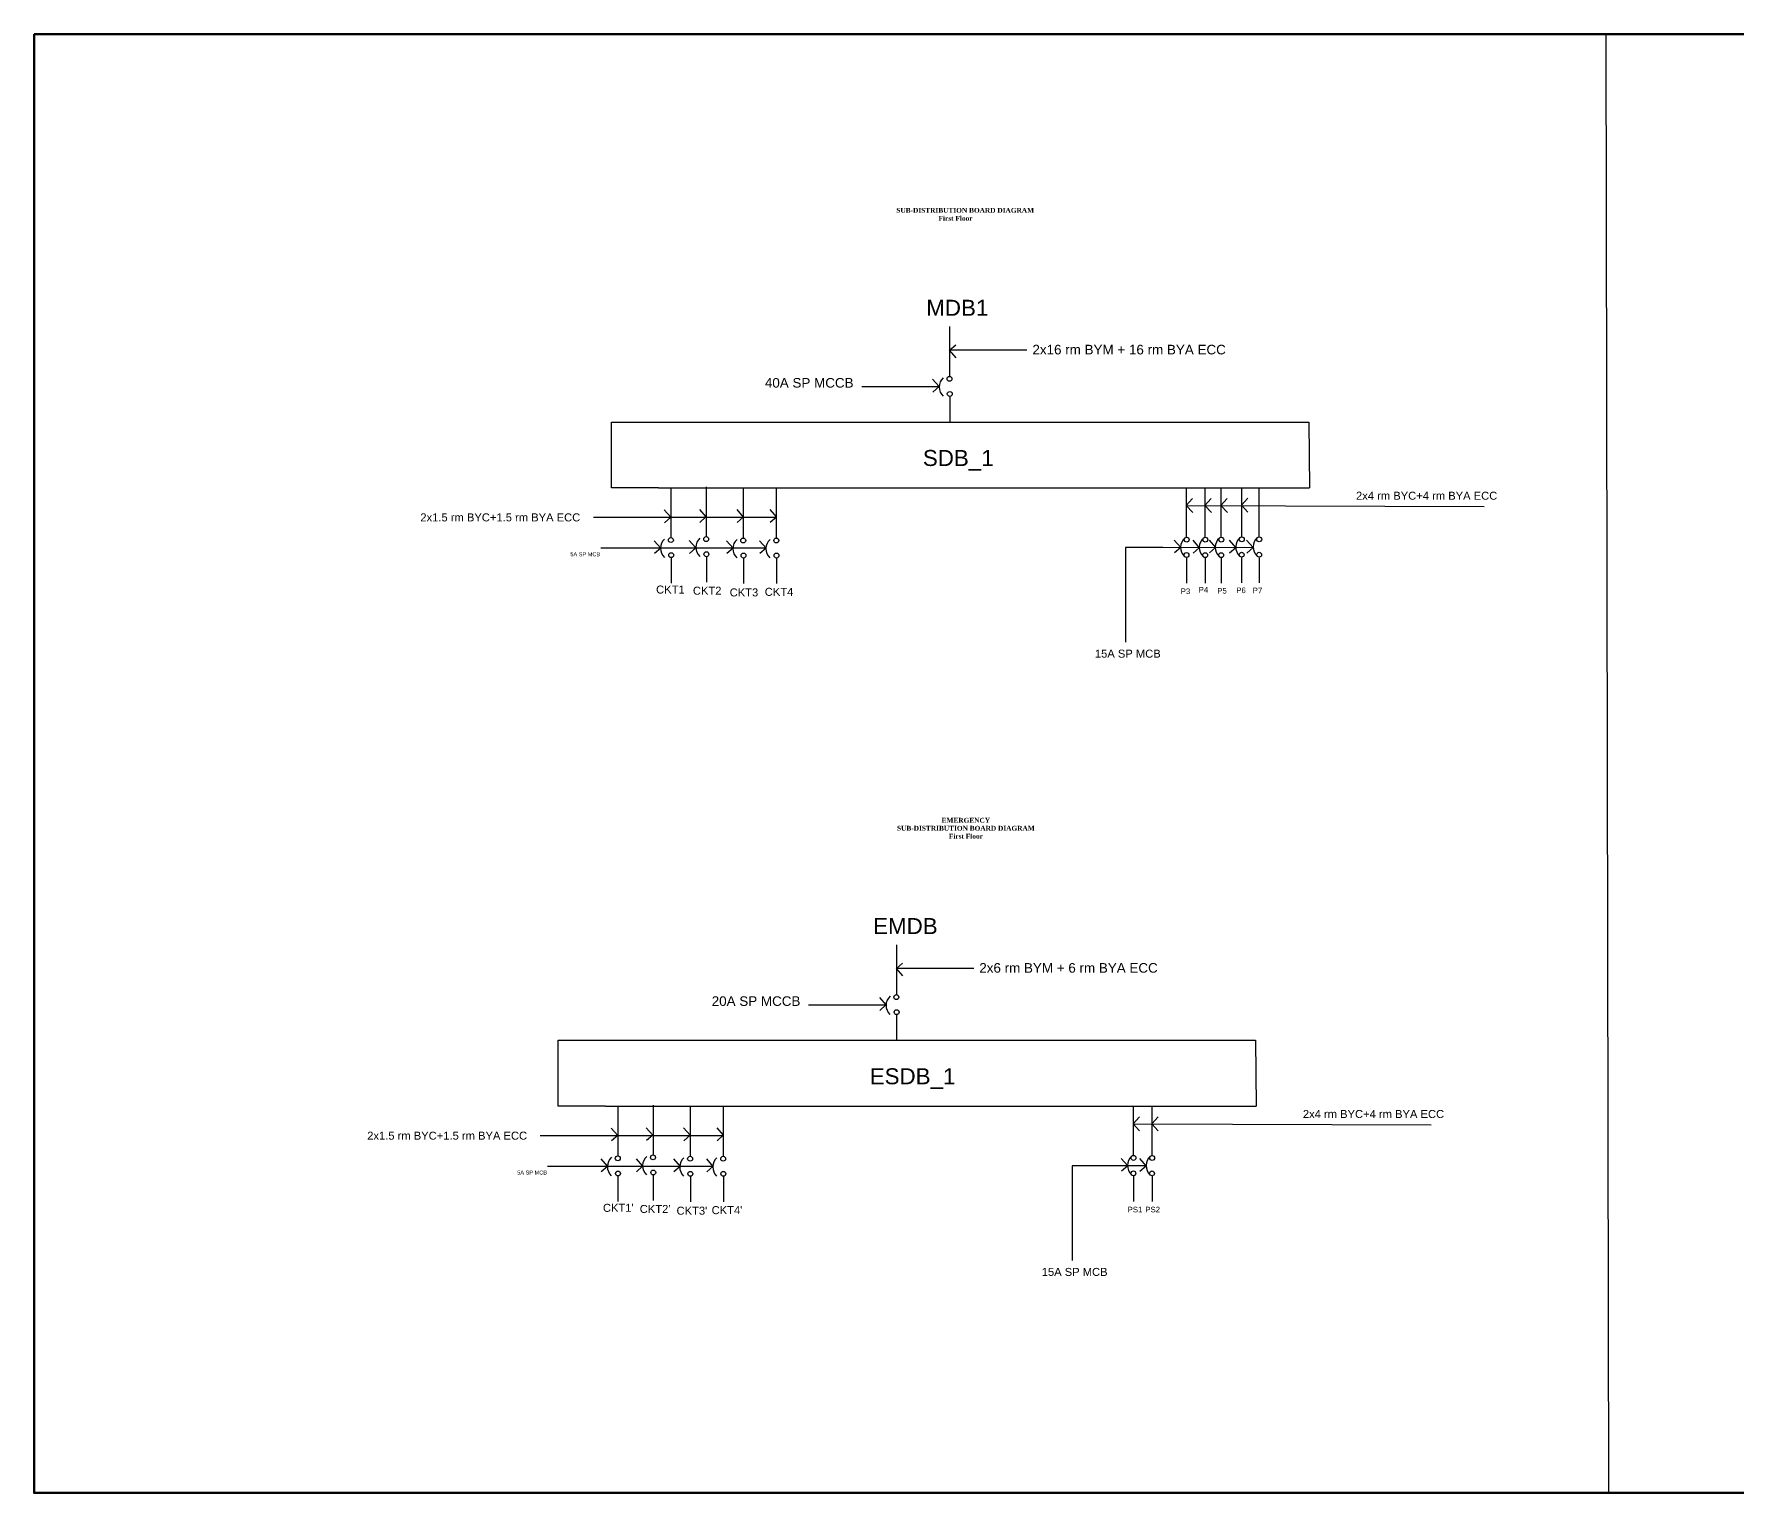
# Model space of a CAD drawing. Header units: inches. Extents: x -19236 to 2549, y 984 to 4513.
# Drawn here: x -14060 to -11930, y 2690 to 4513 of the extents above; entities that cross this region are included whole.
import ezdxf

# ---------------------------------------------------------------- set-up
doc = ezdxf.new("R2010")
doc.units = ezdxf.units.IN
doc.header["$LTSCALE"] = 20
doc.header["$MEASUREMENT"] = 0
doc.linetypes.add('HIDDEN', pattern=[0.375, 0.25, -0.125])
doc.layers.add('CONDUITT', color=7, linetype='HIDDEN', lineweight=9, true_color=0x17f90b)
doc.styles.get("Standard").update_dxf_attribs({"font": 'arial.ttf'})

msp = doc.modelspace()

# ---------------------------------------------------------------- linework, layer by layer
at = {"color": 5}
msp.add_line((-12095, 4513), (-12091.5, 2689.5), dxfattribs=at)
for p, q in [((-12915.24675, 4147.28571), (-12915.24675, 4085.4613)), ((-12915.24675, 4117.75228), (-12907.46509, 4124.62906)), ((-12818.46739, 4117.75491), (-12915.24675, 4117.75228)), ((-12907.04843, 4108.47518), (-12915.24675, 4117.75228)), ((-13025, 4072.34934), (-12928.22064, 4072.35196)), ((-12936.41896, 4081.62906), (-12928.22064, 4072.35196)), ((-12928.22064, 4072.35196), (-12936.0023, 4065.47518)), ((-12914.94133, 4059.83511), (-12914.94133, 4028.10745)), ((-13337.93465, 3945.71036), (-13337.93465, 4028.10745)), ((-13337.93465, 4028.10745), (-12466.25687, 4028.10745)), ((-12466.25687, 4028.10745), (-12465.40424, 3945.71036)), ((-13278.83008, 3945.71036), (-13337.93465, 3945.71036)), ((-13278.83008, 3945.71036), (-12526.49632, 3945.71036)), ((-13263.50174, 3945.71036), (-13263.50174, 3883.88596)), ((-13219.42638, 3946.91497), (-13219.42638, 3885.09056)), ((-13173.07719, 3945.23143), (-13173.07719, 3883.40702)), ((-13131.78427, 3945.23143), (-13131.78427, 3883.40702)), ((-12619.26874, 3945.95799), (-12619.26874, 3884.13358)), ((-12595.99083, 3945.85587), (-12595.99083, 3884.03146)), ((-12576.05583, 3945.85587), (-12576.05583, 3884.03146)), ((-12550.42512, 3946.32998), (-12550.42512, 3884.50557)), ((-12535.65138, 3945.71036), (-12465.40424, 3945.71036)), ((-12528.59154, 3946.32998), (-12528.59154, 3884.50557)), ((-13227.84154, 3918.8427), (-13219.64322, 3909.5656)), ((-12611.37983, 3932.41408), (-12619.26874, 3923.6976)), ((-12619.26874, 3923.6976), (-12246.75471, 3922.4891)), ((-12619.26874, 3923.6976), (-12611.13833, 3915.04579)), ((-12588.10192, 3932.41408), (-12595.99083, 3923.6976)), ((-12595.99083, 3923.6976), (-12587.86042, 3915.04579)), ((-12568.16692, 3932.41408), (-12576.05583, 3923.6976)), ((-12576.05583, 3923.6976), (-12567.92542, 3915.04579)), ((-12542.5362, 3932.78606), (-12550.42512, 3924.06958)), ((-12550.42512, 3924.06958), (-12542.29471, 3915.41778)), ((-13360.34009, 3909.10832), (-13131.33697, 3909.10832)), ((-13271.75905, 3918.38805), (-13263.56073, 3909.11095)), ((-13263.56073, 3909.11095), (-13271.34239, 3902.23417)), ((-13219.64322, 3909.5656), (-13227.42489, 3902.68882)), ((-13181.28621, 3918.63148), (-13173.08789, 3909.35438)), ((-13173.08789, 3909.35438), (-13180.86956, 3902.4776)), ((-13139.76123, 3918.6411), (-13131.56291, 3909.364)), ((-13131.56291, 3909.364), (-13139.34458, 3902.48722)), ((-13284.46213, 3879.77885), (-13276.26381, 3870.50175)), ((-13240.62291, 3879.9904), (-13232.42459, 3870.7133)), ((-13193.81871, 3879.77885), (-13185.62039, 3870.50175)), ((-13152.66913, 3879.76513), (-13144.47081, 3870.48803)), ((-12634.32528, 3880.54372), (-12626.12696, 3871.26662)), ((-12611.29076, 3880.21502), (-12603.09244, 3870.93792)), ((-12590.88874, 3880.54372), (-12582.69042, 3871.26662)), ((-12565.71529, 3880.21502), (-12557.51698, 3870.93792)), ((-12543.99703, 3880.37937), (-12535.79871, 3871.10227)), ((-13144.44215, 3870.51335), (-13351.18708, 3870.51335)), ((-13276.26381, 3870.50175), (-13284.04547, 3863.62497)), ((-13263.19632, 3858.25977), (-13263.19632, 3826.53211)), ((-13232.42459, 3870.7133), (-13240.20625, 3863.83652)), ((-13219.12096, 3859.46437), (-13219.12096, 3827.73671)), ((-13185.62039, 3870.50175), (-13193.40206, 3863.62497)), ((-13172.77177, 3857.78083), (-13172.77177, 3826.05317)), ((-13144.47081, 3870.48803), (-13152.25247, 3863.61125)), ((-13131.47885, 3857.78083), (-13131.47885, 3826.05317)), ((-12675.45798, 3871.13607), (-12695.38996, 3871.13607)), ((-12695.38996, 3871.13607), (-12695.38996, 3816.13625)), ((-12648.61638, 3871.13607), (-12675.45798, 3871.13607)), ((-12535.62897, 3870.96199), (-12648.61638, 3871.13607)), ((-12626.12696, 3871.26662), (-12633.90863, 3864.38984)), ((-12618.96332, 3858.5074), (-12618.96332, 3826.77974)), ((-12603.09244, 3870.93792), (-12610.8741, 3864.06114)), ((-12595.68541, 3858.40527), (-12595.68541, 3826.67761)), ((-12582.69042, 3871.26662), (-12590.47209, 3864.38984)), ((-12575.75041, 3858.40527), (-12575.75041, 3826.67761)), ((-12557.51698, 3870.93792), (-12565.29864, 3864.06114)), ((-12550.1197, 3858.87938), (-12550.1197, 3827.15172)), ((-12535.79871, 3871.10227), (-12543.58037, 3864.22549)), ((-12528.28613, 3858.87938), (-12528.28613, 3827.15172)), ((-12695.38996, 3816.13625), (-12695.38996, 3752.88905)), ((-12981.67667, 3374.45566), (-12981.67667, 3312.63125)), ((-12981.67667, 3344.92223), (-12973.89501, 3351.79901)), ((-12884.89731, 3344.92485), (-12981.67667, 3344.92223)), ((-12973.47835, 3335.64513), (-12981.67667, 3344.92223)), ((-13002.84888, 3308.79901), (-12994.65056, 3299.52191)), ((-13091.42992, 3299.51928), (-12994.65056, 3299.52191)), ((-12994.65056, 3299.52191), (-13002.43222, 3292.64513)), ((-12981.37125, 3287.00506), (-12981.37125, 3255.2774)), ((-13404.36457, 3172.88031), (-13404.36457, 3255.2774)), ((-13404.36457, 3255.2774), (-12532.68679, 3255.2774)), ((-12532.68679, 3255.2774), (-12531.83416, 3172.88031)), ((-13285.8563, 3174.08491), (-13285.8563, 3112.2605)), ((-13345.26, 3172.88031), (-13404.36457, 3172.88031)), ((-13345.26, 3172.88031), (-12592.92624, 3172.88031)), ((-13329.93166, 3172.88031), (-13329.93166, 3111.0559)), ((-13239.50711, 3172.40137), (-13239.50711, 3110.57696)), ((-13198.21419, 3172.40137), (-13198.21419, 3110.57696)), ((-12685.69866, 3173.12794), (-12685.69866, 3111.30353)), ((-12677.80975, 3159.58402), (-12685.69866, 3150.86754)), ((-12662.42075, 3173.02582), (-12662.42075, 3111.20141)), ((-12654.53184, 3159.58402), (-12662.42075, 3150.86754)), ((-12602.0813, 3172.88031), (-12531.83416, 3172.88031)), ((-13426.77001, 3136.27827), (-13197.76689, 3136.27827)), ((-13338.18897, 3145.558), (-13329.99065, 3136.2809)), ((-13329.99065, 3136.2809), (-13337.77231, 3129.40412)), ((-13294.27146, 3146.01264), (-13286.07314, 3136.73554)), ((-13286.07314, 3136.73554), (-13293.85481, 3129.85877)), ((-13247.71614, 3145.80142), (-13239.51782, 3136.52432)), ((-13239.51782, 3136.52432), (-13247.29948, 3129.64754)), ((-13206.19115, 3145.81104), (-13197.99283, 3136.53394)), ((-13197.99283, 3136.53394), (-13205.7745, 3129.65716)), ((-12685.69866, 3150.86754), (-12313.18463, 3149.65904)), ((-12685.69866, 3150.86754), (-12677.56825, 3142.21574)), ((-12662.42075, 3150.86754), (-12654.29034, 3142.21574)), ((-13210.87207, 3097.6833), (-13417.617, 3097.6833)), ((-13350.89205, 3106.9488), (-13342.69373, 3097.6717)), ((-13342.69373, 3097.6717), (-13350.4754, 3090.79492)), ((-13307.05283, 3107.16035), (-13298.85451, 3097.88325)), ((-13298.85451, 3097.88325), (-13306.63617, 3091.00647)), ((-13260.24863, 3106.9488), (-13252.05031, 3097.6717)), ((-13252.05031, 3097.6717), (-13259.83198, 3090.79492)), ((-13219.09905, 3106.93507), (-13210.90073, 3097.65797)), ((-13210.90073, 3097.65797), (-13218.68239, 3090.78119)), ((-12741.8879, 3098.30602), (-12761.81988, 3098.30602)), ((-12761.81988, 3098.30602), (-12761.81988, 3043.3062)), ((-12715.04631, 3098.30602), (-12741.8879, 3098.30602)), ((-12669.48252, 3098.53369), (-12715.04631, 3098.30602)), ((-12700.7552, 3107.71367), (-12692.55688, 3098.43656)), ((-12692.55688, 3098.43656), (-12700.33855, 3091.55979)), ((-12677.72068, 3107.38497), (-12669.52236, 3098.10787)), ((-12669.52236, 3098.10787), (-12677.30402, 3091.23109)), ((-13329.62624, 3085.42972), (-13329.62624, 3053.70205)), ((-13285.55088, 3086.63432), (-13285.55088, 3054.90665)), ((-13239.20169, 3084.95078), (-13239.20169, 3053.22311)), ((-13197.90877, 3084.95078), (-13197.90877, 3053.22311)), ((-12685.39324, 3085.67734), (-12685.39324, 3053.94968)), ((-12662.11534, 3085.57522), (-12662.11534, 3053.84756)), ((-12761.81988, 3043.3062), (-12761.81988, 2980.059))]:
    msp.add_line(p, q)
at = {"color": 5, "lineweight": 211}
msp.add_lwpolyline([(-14059.5, 4513), (-9442, 4513), (-9442, 2689.5), (-14059.5, 2689.5)], close=True, dxfattribs=at)
for centre in [(-12915.24675, 4082.10549), (-12914.94133, 4063.19092), (-13263.50174, 3880.53015), (-13219.42638, 3881.73475), (-13173.07719, 3880.05121), (-13131.78427, 3880.05121), (-12618.78354, 3881.07577), (-12595.50563, 3880.97365), (-12575.57063, 3880.97365), (-12549.93992, 3881.44776), (-12528.10634, 3881.44776), (-13263.19633, 3861.61558), (-13219.12096, 3862.82018), (-13172.77177, 3861.13664), (-13131.47886, 3861.13664), (-12618.95721, 3861.8201), (-12595.6793, 3861.71797), (-12575.7443, 3861.71797), (-12550.11359, 3862.19209), (-12528.28001, 3862.19209), (-12981.67667, 3309.27544), (-12981.37125, 3290.36087), (-13329.93166, 3107.70009), (-13285.8563, 3108.90469), (-13239.50711, 3107.22115), (-13198.21419, 3107.22115), (-12685.21346, 3108.24572), (-12661.93555, 3108.1436), (-13329.62625, 3088.78553), (-13285.55088, 3089.99013), (-13239.20169, 3088.30659), (-13197.90878, 3088.30659), (-12685.38713, 3088.99005), (-12662.10922, 3088.88792)]:
    msp.add_circle(centre, 3.05415)
for centre in [(-12912.41396, 4071.72587), (-12978.84388, 3298.89581)]:
    msp.add_arc(centre, 15.77355, 132.32245542, 226.45282287)
at = {"linetype": 'ByBlock'}
for centre, end in [((-13260.66895, 3870.15052), 226.45282287), ((-13216.59359, 3871.35512), 226.45282287), ((-13170.24439, 3869.67158), 226.45282287), ((-13128.95148, 3869.67158), 225.8870724), ((-12610.55696, 3871.46586), 225.8870724), ((-12587.27905, 3871.36374), 225.8870724), ((-12567.34405, 3871.36374), 225.8870724), ((-12541.71333, 3871.83785), 225.8870724), ((-12519.87976, 3871.83785), 225.8870724), ((-13283.02351, 3098.52507), 226.45282287), ((-12676.98688, 3098.63581), 225.8870724), ((-12653.70897, 3098.53369), 225.8870724), ((-13327.09887, 3097.32047), 226.45282287), ((-13236.67431, 3096.84153), 226.45282287), ((-13195.3814, 3096.84153), 225.8870724)]:
    msp.add_arc(centre, 15.77355, 132.32245542, end, dxfattribs=at)

# ---------------------------------------------------------------- texts
for s, insert, char_height, width, attachment_point in [('{\\fTimes New Roman|b1|i0|c0|p18;\\C43;\\c3649492; \\PSUB-DISTRIBUTION BOARD DIAGRAM\\P                       First Floor}', (-12981.70559, 4305.70429), 6, 168.1502607, 1), ('{\\C4;MDB1}', (-12944.32988, 4180.89275), 20, 165.9865923, 1), ('{\\C4;SDB_1}', (-12948.56301, 3993.12275), 20, 381.7126563, 1), ('{\\C2;5A SP MCB}', (-13389.15827, 3865.27534), 5, 146.6102285, 1), ('{\\C6;CKT1}', (-13282.00438, 3823.68117), 10, 91.2718784, 1), ('{\\C6;CKT2}', (-13236.0091, 3822.24542), 10, 74.7423275, 1), ('{\\C6;CKT3}', (-13190.01382, 3820.09179), 10, 65.3995358, 1), ('{\\C6;CKT4}', (-13146.17457, 3820.80967), 10, 86.2411515, 1), ('{\\C1;P3}', (-12626.25833, 3820.01413), 7, 17.4929213, 1), ('{\\C1;P4}', (-12603.76743, 3821.88628), 7, 24.9898925, 1), ('{\\C1;P5}', (-12580.65178, 3820.63818), 7, 22.490906, 1), ('{\\C1;P6}', (-12556.81362, 3821.20481), 7, 20.9373691, 1), ('{\\C1;P7}', (-12536.23605, 3820.97276), 7, 18.3418269, 1), ('15A SP MCB', (-12733.53609, 3743.57423), 10, 93.6812203, 1), ('{\\fTimes New Roman|b1|i0|c0|p18;\\C43;\\c3649492;EMERGENCY \\PSUB-DISTRIBUTION BOARD DIAGRAM\\PFirst Floor}', (-12894.82088, 3533.34123), 6, 168.1502607, 2), ('{\\C4;EMDB}', (-13010.7598, 3408.06269), 20, 165.9865923, 1), ('{\\C4;ESDB_1}', (-13014.99293, 3220.2927), 20, 381.7126563, 1), ('{\\C2;5A SP MCB}', (-13455.58819, 3092.44529), 5, 146.6102285, 1), ("{\\C6;CKT1'}", (-13348.4343, 3050.85111), 10, 91.2718784, 1), ("{\\C6;CKT2'}", (-13302.43902, 3049.41536), 10, 74.7423275, 1), ("{\\C6;CKT3'}", (-13256.44374, 3047.26174), 10, 65.3995358, 1), ("{\\C6;CKT4'}", (-13212.60449, 3047.97961), 10, 86.2411515, 1), ('{\\C1;PS1}', (-12692.68825, 3047.18408), 7, 17.4929213, 1), ('{\\C1;PS2}', (-12670.57392, 3047.17546), 7, 24.9898925, 1)]:
    msp.add_mtext(s, dxfattribs=dict(insert=insert, char_height=char_height, width=width, attachment_point=attachment_point))
at = {"color": 2, "char_height": 10, "attachment_point": 1}
for s, insert, width in [('{\\C2;2x4 rm BYC+4 rm BYA ECC}', (-12407.14804, 3940.95249), 332.6547338), ('2x1.5 rm BYC+1.5 rm BYA ECC', (-13576.68618, 3913.87099), 239.0737594), ('{\\C2;2x4 rm BYC+4 rm BYA ECC}', (-12473.57796, 3168.12244), 332.6547338), ('2x1.5 rm BYC+1.5 rm BYA ECC', (-13643.1161, 3141.04093), 239.0737594), ('15A SP MCB', (-12799.96601, 2970.74418), 93.6812203)]:
    msp.add_mtext(s, dxfattribs=dict(at, insert=insert, width=width))
at = {"layer": 'CONDUITT', "color": 1, "char_height": 12, "attachment_point": 1}
for s, insert, width in [('2x16 rm BYM + 16 rm BYA ECC', (-12811.58693, 4124.59183), 336.5869218), ('40A SP MCCB', (-13146.03128, 4083.0838), 119), ('2x6 rm BYM + 6 rm BYA ECC', (-12878.01685, 3351.76178), 336.5869218), ('20A SP MCCB', (-13212.4612, 3310.25375), 119)]:
    msp.add_mtext(s, dxfattribs=dict(at, insert=insert, width=width))

doc.saveas('drawing.dxf')
